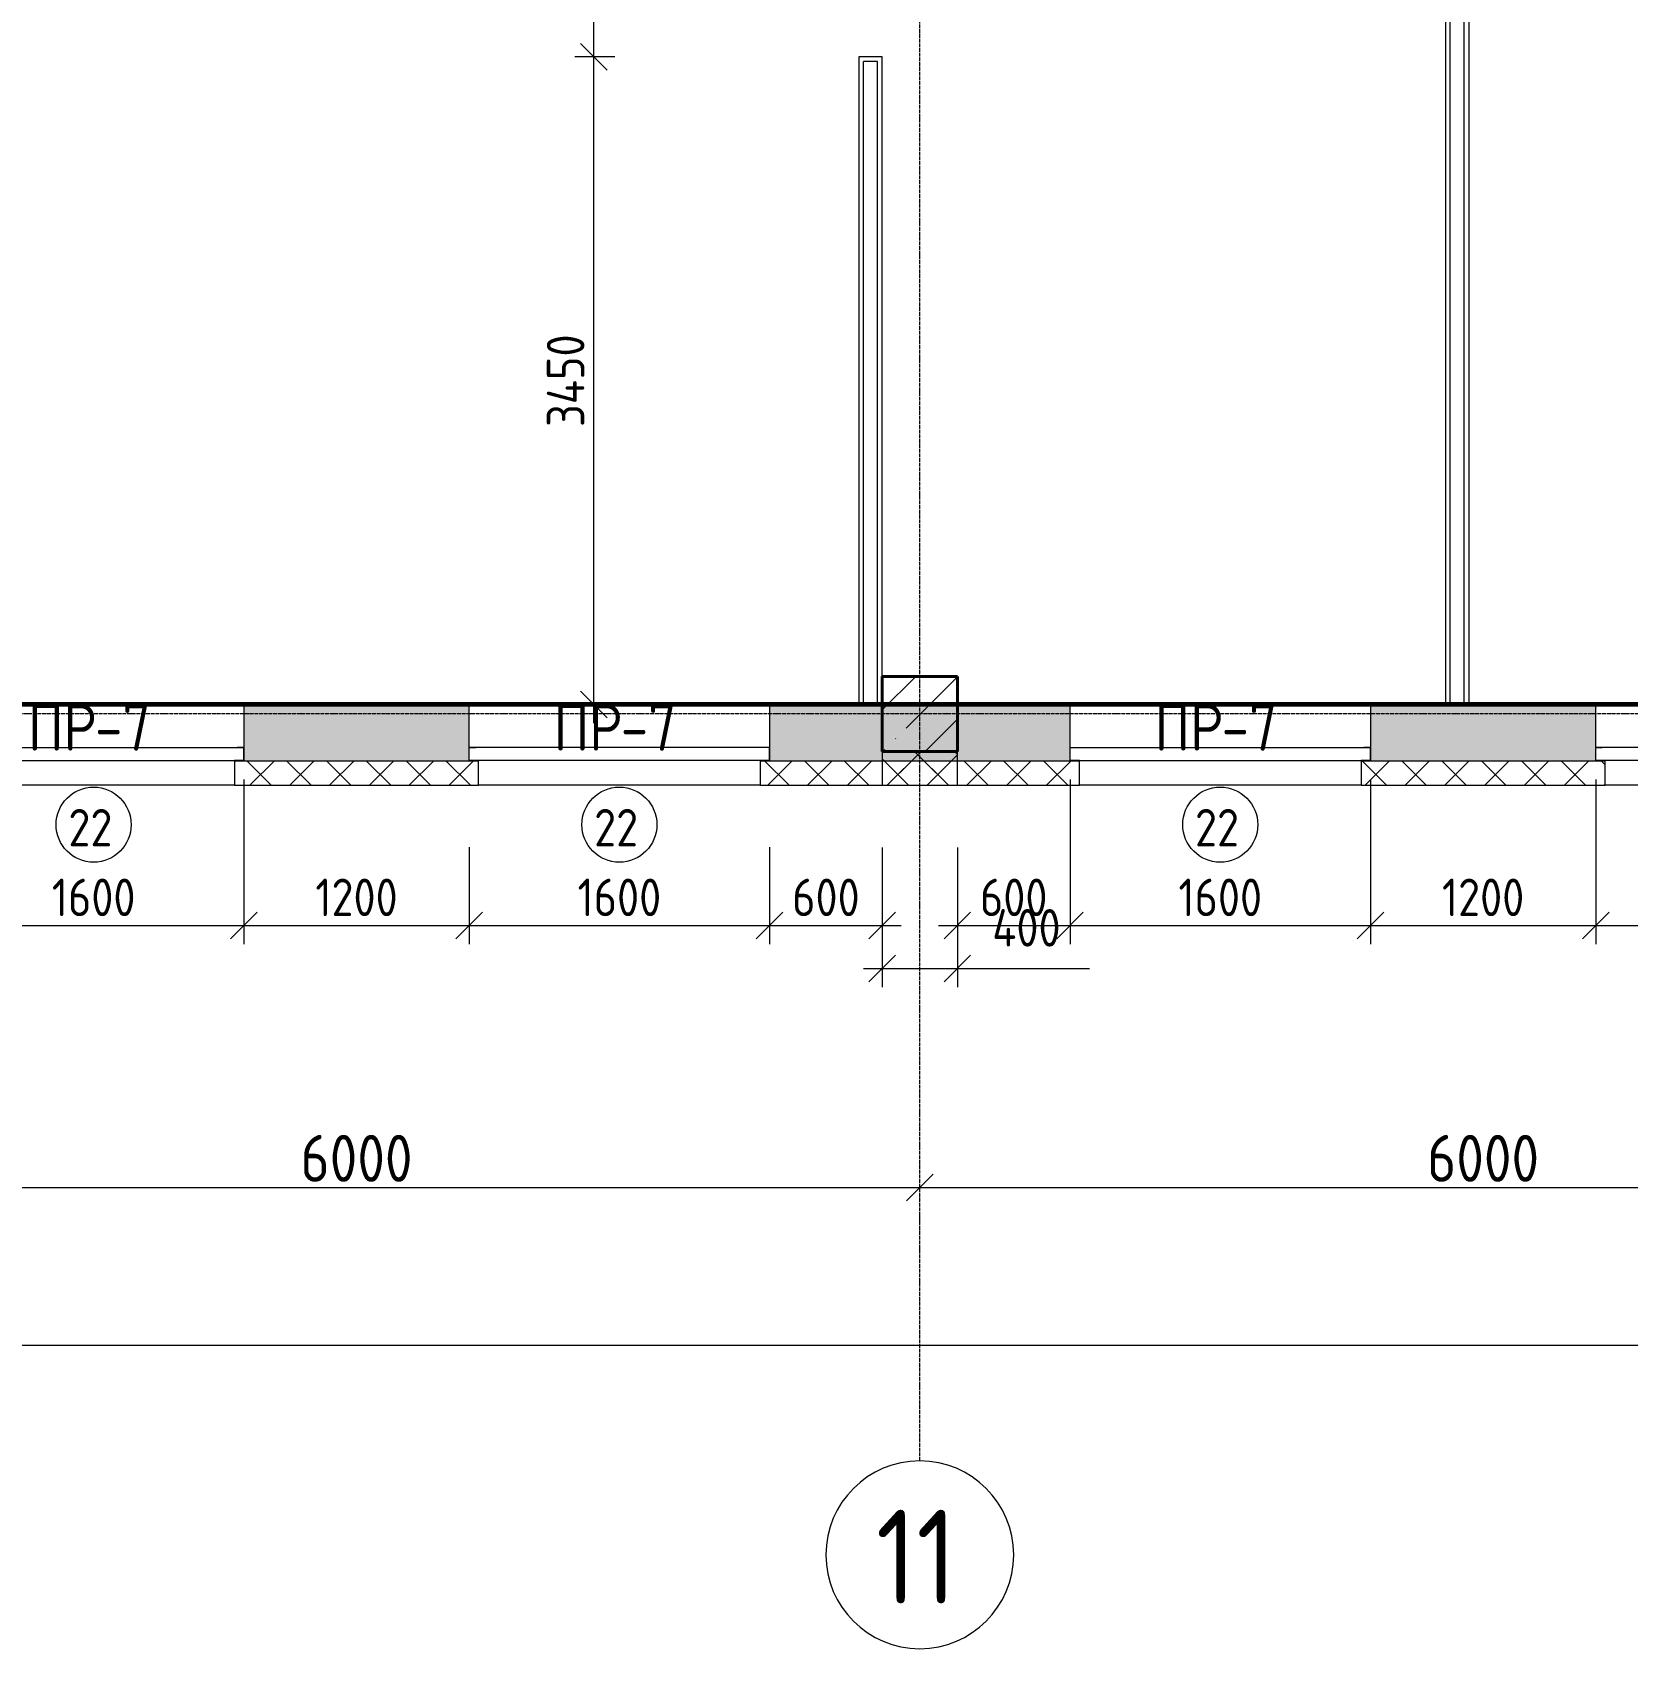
# Model space of a CAD drawing. Header units: millimetres. Extents: x -56773 to 221258, y -262288 to 26541.
# Drawn here: x 23083 to 31579, y -162572 to -153963 of the extents above; entities that cross this region are included whole.
import ezdxf

# ---------------------------------------------------------------- set-up
doc = ezdxf.new("R2010")
doc.units = ezdxf.units.MM
doc.linetypes.add('ADSK_Линия сетки', pattern=[25, 20, -2.5, 0, -2.5])
for name, color, linetype, lineweight in [('3.1 Штукатурка внешн стен для инвесторов', 5, 'Continuous', 60), ('_ Окна', 7, 'Continuous', 18), ('Марки', 7, 'Continuous', 20), ('Марки окон', 7, 'Continuous', 20), ('Несущие колонны', 7, 'Continuous', 18), ('Окна', 7, 'Continuous', 9), ('Оси', 7, 'Continuous', 9), ('Размеры', 7, 'Continuous', 9), ('Стены внутренние', 7, 'Continuous', 18), ('Стены наружные', 7, 'Continuous', 18), ('Стены штриховка', 7, 'Continuous', 9)]:
    doc.layers.add(name, color=color, linetype=linetype, lineweight=lineweight)
doc.styles.add('GOST Common', font='', dxfattribs={"width": 0.9, "height": 500})
doc.styles.add('GOST Common_2', font='', dxfattribs={"width": 0.9, "height": 250})
doc.styles.add('GOST Common_3', font='', dxfattribs={"width": 0.9, "height": 200})
doc.styles.get('GOST Common').set_extended_font_data('GOST Common')
doc.styles.get('GOST Common_2').set_extended_font_data('GOST Common')
doc.styles.get('GOST Common_3').set_extended_font_data('GOST Common')
doc.dimstyles.new('ADSK_Основной_2_0', dxfattribs={"dimscale": 304.8, "dimtxt": 201.142999, "dimasz": 0.463911, "dimexe": 0.328084, "dimexo": 0.328084, "dimgap": 0.164042, "dimtad": 1, "dimdec": 3, "dimrnd": 0.001, "dimdsep": 46, "dimtxsty": 'GOST Common_3', "dimblk1": 'OBLIQUE', "dimblk2": 'OBLIQUE', "dimsah": 1, "dimcen": 0.09, "dimdle": 0.328084, "dimazin": 2, "dimtfac": 1, "dimtdec": 4, "dimtix": 1, "dimtmove": 0, "dimatfit": 3, "dimfxl": 1, "dimtvp": 1, "dimtolj": 1, "dimtzin": 0, "dimlwd": 20, "dimlwe": 20, "dimarcsym": 2})
doc.dimstyles.new('ADSK_Основной_2_0_1', dxfattribs={"dimscale": 304.8, "dimtxt": 201.142999, "dimasz": 0.463911, "dimexe": 0.328084, "dimexo": 0.328084, "dimgap": 0.164042, "dimtad": 1, "dimdec": 3, "dimrnd": 0.001, "dimdsep": 46, "dimtxsty": 'GOST Common_3', "dimblk1": 'OBLIQUE', "dimblk2": 'OBLIQUE', "dimsah": 1, "dimcen": 0.09, "dimdle": 0.328084, "dimazin": 2, "dimtfac": 1, "dimtdec": 4, "dimtix": 1, "dimtmove": 1, "dimatfit": 3, "dimfxl": 1, "dimtvp": 1, "dimtolj": 1, "dimtzin": 0, "dimlwd": 20, "dimlwe": 20, "dimarcsym": 2})
doc.dimstyles.new('ADSK_Основной_2_0_2', dxfattribs={"dimscale": 304.8, "dimtxt": 201.142999, "dimasz": 0.463911, "dimexe": 0.328084, "dimexo": 0.328084, "dimgap": 0.164042, "dimtad": 1, "dimdec": 3, "dimrnd": 0.001, "dimdsep": 46, "dimtxsty": 'GOST Common_3', "dimblk1": 'OBLIQUE', "dimblk2": 'OBLIQUE', "dimsah": 1, "dimcen": 0.09, "dimdle": 0.328084, "dimazin": 2, "dimtfac": 1, "dimtdec": 4, "dimtix": 1, "dimtmove": 0, "dimatfit": 3, "dimfxl": 1, "dimtvp": 1, "dimtolj": 1, "dimtzin": 0, "dimlwd": 20, "dimlwe": 20, "dimarcsym": 2})
doc.dimstyles.new('ADSK_Основной_2_5_мм', dxfattribs={"dimscale": 304.8, "dimtxt": 251.428749, "dimasz": 0.463911, "dimexe": 0.492126, "dimexo": 0.984252, "dimgap": 0.098425, "dimtad": 1, "dimrnd": 0.01, "dimdsep": 46, "dimtxsty": 'GOST Common_2', "dimblk1": 'OBLIQUE', "dimblk2": 'OBLIQUE', "dimsah": 1, "dimcen": 0.09, "dimdle": 0.492126, "dimazin": 2, "dimtfac": 1, "dimtdec": 4, "dimtix": 1, "dimtmove": 0, "dimatfit": 3, "dimfxl": 1, "dimtvp": 1, "dimtolj": 1, "dimtzin": 0, "dimlwd": 20, "dimlwe": 20, "dimarcsym": 2})
pattern_1 = [(45, (9.36, -150597.75), (-106.066, 106.066), []), (135, (9.36, -150597.75), (-106.066, -106.066), [])]

# ---------------------------------------------------------------- blocks, each defined once
blk = doc.blocks.new('ADSK_КолоннаЖБ_Прямоугольная - 400x400 мм-1807143-Кладочный план 3-го этажа')
at = {"layer": 'Несущие колонны', "lineweight": 40}
for p, q in [((-200, 200), (200, 200)), ((-200, -200), (-200, 200)), ((200, 200), (200, -200)), ((200, -200), (-200, -200))]:
    blk.add_line(p, q, dxfattribs=at)
blk = doc.blocks.new('ОКНО L03 _2СТ_RS - ОК-5_1600х2000h-3556615-Кладочный план 3-го этажа')
at = {"layer": '_ Окна'}
for p, q in [((-838.1, 149), (761.9, 149)), ((-838.1, 149), (-838.1, 79)), ((-838.1, 149), (-833.1, 149)), ((-818.1, 149), (-38.1, 149)), ((-38.1, 149), (741.9, 149)), ((761.9, 149), (756.9, 149)), ((761.9, 149), (761.9, 79)), ((-838.1, 79), (761.9, 79)), ((-838.1, 79), (-803.1, 79)), ((-818.1, 79), (-38.1, 79)), ((-38.1, 79), (741.9, 79)), ((761.9, 79), (726.9, 79))]:
    blk.add_line(p, q, dxfattribs=at)
at = {"layer": 'Окна'}
blk.add_line((-888.1, -150), (811.9, -150), dxfattribs=at)
blk = doc.blocks.new('ОКНО L03 _2СТ_RS - ОК-5_1600х2000h-3556607-Кладочный план 3-го этажа')
at = {"layer": '_ Окна'}
for p, q in [((-838.1, -79), (761.9, -79)), ((-838.1, -149), (-838.1, -79)), ((-838.1, -79), (-803.1, -79)), ((-818.1, -79), (-38.1, -79)), ((-38.1, -79), (741.9, -79)), ((761.9, -79), (726.9, -79)), ((761.9, -149), (761.9, -79)), ((-838.1, -149), (761.9, -149)), ((-838.1, -149), (-833.1, -149)), ((-818.1, -149), (-38.1, -149)), ((-38.1, -149), (741.9, -149)), ((761.9, -149), (756.9, -149))]:
    blk.add_line(p, q, dxfattribs=at)
at = {"layer": 'Окна'}
blk.add_line((-888.1, 150), (811.9, 150), dxfattribs=at)
blk = doc.blocks.new('Ось сетки - Круг_Ø10 мм-8259-Кладочный план 3-го этажа')
at = {"layer": 'Оси', "lineweight": 20}
for start, end in [(360, 180), (180, 360)]:
    blk.add_arc((0, 0), 5, start, end, dxfattribs=at)
blk = doc.blocks.new('_Oblique')
at = {"color": 0, "linetype": 'ByBlock', "lineweight": -2}
blk.add_line((-0.5, -0.5), (0.5, 0.5), dxfattribs=at)
blk = doc.blocks.new('*D5083')
at = {"layer": 'Defpoints', "color": 0, "lineweight": 25, "transparency": 16777216}
for p in [(21809.4, -160015), (27809.4, -160015), (27809.4, -160115)]:
    blk.add_point(p, dxfattribs=at)
at = {"layer": 'Размеры', "color": 0, "lineweight": 20, "transparency": 16777216}
for p, q in [((21659.4, -160115), (27959.4, -160115)), ((21809.4, -160315), (21809.4, -160265)), ((27809.4, -160315), (27809.4, -160265))]:
    blk.add_line(p, q, dxfattribs=at)
at = {"layer": 'Размеры', "color": 0, "lineweight": 20, "transparency": 16777216, "xscale": 141.4, "yscale": 141.4, "zscale": 141.4, "rotation": 180}
blk.add_blockref('_Oblique', (21809.4, -160115), dxfattribs=at)
at = {"layer": 'Размеры', "color": 0, "lineweight": 20, "transparency": 16777216, "xscale": 141.4, "yscale": 141.4, "zscale": 141.4}
blk.add_blockref('_Oblique', (27809.4, -160115), dxfattribs=at)
at = {"layer": 'Размеры', "color": 0, "lineweight": 9, "transparency": 16777216, "insert": (24809.4, -159960), "char_height": 250, "width": 756.843, "attachment_point": 5, "style": 'GOST Common_2'}
blk.add_mtext('\\A1;6000', dxfattribs=at)
blk = doc.blocks.new('*D5084')
at = {"layer": 'Defpoints', "color": 0, "lineweight": 25, "transparency": 16777216}
for p in [(27809.4, -160015), (33809.4, -160015), (33809.4, -160115)]:
    blk.add_point(p, dxfattribs=at)
at = {"layer": 'Размеры', "color": 0, "lineweight": 20, "transparency": 16777216}
for p, q in [((27659.4, -160115), (33959.4, -160115)), ((27809.4, -160315), (27809.4, -160265)), ((33809.4, -160315), (33809.4, -160265))]:
    blk.add_line(p, q, dxfattribs=at)
at = {"layer": 'Размеры', "color": 0, "lineweight": 20, "transparency": 16777216, "xscale": 141.4, "yscale": 141.4, "zscale": 141.4, "rotation": 180}
blk.add_blockref('_Oblique', (27809.4, -160115), dxfattribs=at)
at = {"layer": 'Размеры', "color": 0, "lineweight": 20, "transparency": 16777216, "xscale": 141.4, "yscale": 141.4, "zscale": 141.4}
blk.add_blockref('_Oblique', (33809.4, -160115), dxfattribs=at)
at = {"layer": 'Размеры', "color": 0, "lineweight": 9, "transparency": 16777216, "insert": (30809.4, -159960), "char_height": 250, "width": 756.843, "attachment_point": 5, "style": 'GOST Common_2'}
blk.add_mtext('\\A1;6000', dxfattribs=at)
blk = doc.blocks.new('*D5098')
at = {"layer": 'Defpoints', "color": 0, "lineweight": 25, "transparency": 16777216}
for p in [(-19590.6, -160855), (61609.4, -160855), (61609.4, -160955)]:
    blk.add_point(p, dxfattribs=at)
at = {"layer": 'Размеры', "color": 0, "lineweight": 20, "transparency": 16777216}
for p, q in [((-19740.6, -160955), (61759.4, -160955)), ((-19590.6, -161155), (-19590.6, -161105)), ((61609.4, -161155), (61609.4, -161105))]:
    blk.add_line(p, q, dxfattribs=at)
at = {"layer": 'Размеры', "color": 0, "lineweight": 20, "transparency": 16777216, "xscale": 141.4, "yscale": 141.4, "zscale": 141.4, "rotation": 180}
blk.add_blockref('_Oblique', (-19590.6, -160955), dxfattribs=at)
at = {"layer": 'Размеры', "color": 0, "lineweight": 20, "transparency": 16777216, "xscale": 141.4, "yscale": 141.4, "zscale": 141.4}
blk.add_blockref('_Oblique', (61609.4, -160955), dxfattribs=at)
at = {"layer": 'Размеры', "color": 0, "lineweight": 9, "transparency": 16777216, "insert": (21009.4, -160800), "char_height": 250, "width": 889.802, "attachment_point": 5, "style": 'GOST Common_2'}
blk.add_mtext('\\A1;81200', dxfattribs=at)
blk = doc.blocks.new('*D5189')
at = {"layer": 'Defpoints', "color": 0, "lineweight": 25, "transparency": 16777216}
for p in [(22609.4, -157841.8), (24209.4, -157841.8), (24209.4, -158720.1)]:
    blk.add_point(p, dxfattribs=at)
at = {"layer": 'Размеры', "color": 0, "lineweight": 20, "transparency": 16777216}
for p, q in [((22609.4, -157941.8), (22609.4, -158820.1)), ((24209.4, -157941.8), (24209.4, -158820.1)), ((22509.4, -158720.1), (24309.4, -158720.1))]:
    blk.add_line(p, q, dxfattribs=at)
at = {"layer": 'Размеры', "color": 0, "lineweight": 20, "transparency": 16777216, "xscale": 141.4, "yscale": 141.4, "zscale": 141.4, "rotation": 180}
blk.add_blockref('_Oblique', (22609.4, -158720.1), dxfattribs=at)
at = {"layer": 'Размеры', "color": 0, "lineweight": 20, "transparency": 16777216, "xscale": 141.4, "yscale": 141.4, "zscale": 141.4}
blk.add_blockref('_Oblique', (24209.4, -158720.1), dxfattribs=at)
at = {"layer": 'Размеры', "color": 0, "lineweight": 9, "transparency": 16777216, "insert": (23409.4, -158570.1), "char_height": 200, "width": 560.473, "attachment_point": 5, "style": 'GOST Common_3'}
blk.add_mtext('\\A1;1600', dxfattribs=at)
blk = doc.blocks.new('*D5190')
at = {"layer": 'Defpoints', "color": 0, "lineweight": 25, "transparency": 16777216}
for p in [(24209.4, -157841.8), (25409.4, -158202.4), (25409.4, -158720.1)]:
    blk.add_point(p, dxfattribs=at)
at = {"layer": 'Размеры', "color": 0, "lineweight": 20, "transparency": 16777216}
for p, q in [((24209.4, -157941.8), (24209.4, -158820.1)), ((25409.4, -158302.4), (25409.4, -158820.1)), ((24109.4, -158720.1), (25509.4, -158720.1))]:
    blk.add_line(p, q, dxfattribs=at)
at = {"layer": 'Размеры', "color": 0, "lineweight": 20, "transparency": 16777216, "xscale": 141.4, "yscale": 141.4, "zscale": 141.4, "rotation": 180}
blk.add_blockref('_Oblique', (24209.4, -158720.1), dxfattribs=at)
at = {"layer": 'Размеры', "color": 0, "lineweight": 20, "transparency": 16777216, "xscale": 141.4, "yscale": 141.4, "zscale": 141.4}
blk.add_blockref('_Oblique', (25409.4, -158720.1), dxfattribs=at)
at = {"layer": 'Размеры', "color": 0, "lineweight": 9, "transparency": 16777216, "insert": (24809.4, -158570.1), "char_height": 200, "width": 560.473, "attachment_point": 5, "style": 'GOST Common_3'}
blk.add_mtext('\\A1;1200', dxfattribs=at)
blk = doc.blocks.new('*D5191')
at = {"layer": 'Defpoints', "color": 0, "lineweight": 25, "transparency": 16777216}
for p in [(25409.4, -158202.4), (27009.4, -158202.4), (27009.4, -158720.1)]:
    blk.add_point(p, dxfattribs=at)
at = {"layer": 'Размеры', "color": 0, "lineweight": 20, "transparency": 16777216}
for p, q in [((25409.4, -158302.4), (25409.4, -158820.1)), ((27009.4, -158302.4), (27009.4, -158820.1)), ((25309.4, -158720.1), (27109.4, -158720.1))]:
    blk.add_line(p, q, dxfattribs=at)
at = {"layer": 'Размеры', "color": 0, "lineweight": 20, "transparency": 16777216, "xscale": 141.4, "yscale": 141.4, "zscale": 141.4, "rotation": 180}
blk.add_blockref('_Oblique', (25409.4, -158720.1), dxfattribs=at)
at = {"layer": 'Размеры', "color": 0, "lineweight": 20, "transparency": 16777216, "xscale": 141.4, "yscale": 141.4, "zscale": 141.4}
blk.add_blockref('_Oblique', (27009.4, -158720.1), dxfattribs=at)
at = {"layer": 'Размеры', "color": 0, "lineweight": 9, "transparency": 16777216, "insert": (26209.4, -158570.1), "char_height": 200, "width": 560.473, "attachment_point": 5, "style": 'GOST Common_3'}
blk.add_mtext('\\A1;1600', dxfattribs=at)
blk = doc.blocks.new('*D5192')
at = {"layer": 'Defpoints', "color": 0, "lineweight": 25, "transparency": 16777216}
for p in [(27009.4, -158202.4), (27609.4, -158204.6), (27609.4, -158720.1)]:
    blk.add_point(p, dxfattribs=at)
at = {"layer": 'Размеры', "color": 0, "lineweight": 20, "transparency": 16777216}
for p, q in [((27009.4, -158302.4), (27009.4, -158820.1)), ((27609.4, -158304.6), (27609.4, -158820.1)), ((26909.4, -158720.1), (27709.4, -158720.1))]:
    blk.add_line(p, q, dxfattribs=at)
at = {"layer": 'Размеры', "color": 0, "lineweight": 20, "transparency": 16777216, "xscale": 141.4, "yscale": 141.4, "zscale": 141.4, "rotation": 180}
blk.add_blockref('_Oblique', (27009.4, -158720.1), dxfattribs=at)
at = {"layer": 'Размеры', "color": 0, "lineweight": 20, "transparency": 16777216, "xscale": 141.4, "yscale": 141.4, "zscale": 141.4}
blk.add_blockref('_Oblique', (27609.4, -158720.1), dxfattribs=at)
at = {"layer": 'Размеры', "color": 0, "lineweight": 9, "transparency": 16777216, "insert": (27309.4, -158570.1), "char_height": 200, "width": 454.106, "attachment_point": 5, "style": 'GOST Common_3'}
blk.add_mtext('\\A1;600', dxfattribs=at)
blk = doc.blocks.new('*D5193')
at = {"layer": 'Defpoints', "color": 0, "lineweight": 25, "transparency": 16777216}
for p in [(27609.4, -158204.6), (28009.4, -158204.6), (28009.4, -158948.8)]:
    blk.add_point(p, dxfattribs=at)
at = {"layer": 'Размеры', "color": 0, "lineweight": 20, "transparency": 16777216}
for p, q in [((27609.4, -158304.6), (27609.4, -159048.8)), ((28009.4, -158304.6), (28009.4, -159048.8)), ((27509.4, -158948.8), (28009.4, -158948.8)), ((28009.4, -158948.8), (28713.6, -158948.8))]:
    blk.add_line(p, q, dxfattribs=at)
at = {"layer": 'Размеры', "color": 0, "lineweight": 20, "transparency": 16777216, "xscale": 141.4, "yscale": 141.4, "zscale": 141.4, "rotation": 180}
blk.add_blockref('_Oblique', (27609.4, -158948.8), dxfattribs=at)
at = {"layer": 'Размеры', "color": 0, "lineweight": 20, "transparency": 16777216, "xscale": 141.4, "yscale": 141.4, "zscale": 141.4}
blk.add_blockref('_Oblique', (28009.4, -158948.8), dxfattribs=at)
at = {"layer": 'Размеры', "color": 0, "lineweight": 9, "transparency": 16777216, "insert": (28194.9, -158632.2), "char_height": 200, "width": 474.561, "attachment_point": 1, "line_spacing_factor": 1.022761, "style": 'GOST Common_3'}
blk.add_mtext('\\A1;400', dxfattribs=at)
blk = doc.blocks.new('*D5194')
at = {"layer": 'Defpoints', "color": 0, "lineweight": 25, "transparency": 16777216}
for p in [(28609.4, -157841.8), (28009.4, -158204.6), (28609.4, -158720.1)]:
    blk.add_point(p, dxfattribs=at)
at = {"layer": 'Размеры', "color": 0, "lineweight": 20, "transparency": 16777216}
for p, q in [((28609.4, -157941.8), (28609.4, -158820.1)), ((28009.4, -158304.6), (28009.4, -158820.1)), ((27909.4, -158720.1), (28709.4, -158720.1))]:
    blk.add_line(p, q, dxfattribs=at)
at = {"layer": 'Размеры', "color": 0, "lineweight": 20, "transparency": 16777216, "xscale": 141.4, "yscale": 141.4, "zscale": 141.4, "rotation": 180}
blk.add_blockref('_Oblique', (28009.4, -158720.1), dxfattribs=at)
at = {"layer": 'Размеры', "color": 0, "lineweight": 20, "transparency": 16777216, "xscale": 141.4, "yscale": 141.4, "zscale": 141.4}
blk.add_blockref('_Oblique', (28609.4, -158720.1), dxfattribs=at)
at = {"layer": 'Размеры', "color": 0, "lineweight": 9, "transparency": 16777216, "insert": (28309.4, -158570.1), "char_height": 200, "width": 454.106, "attachment_point": 5, "style": 'GOST Common_3'}
blk.add_mtext('\\A1;600', dxfattribs=at)
blk = doc.blocks.new('*D5195')
at = {"layer": 'Defpoints', "color": 0, "lineweight": 25, "transparency": 16777216}
for p in [(28609.4, -157841.8), (30209.4, -157841.8), (30209.4, -158720.1)]:
    blk.add_point(p, dxfattribs=at)
at = {"layer": 'Размеры', "color": 0, "lineweight": 20, "transparency": 16777216}
for p, q in [((28609.4, -157941.8), (28609.4, -158820.1)), ((30209.4, -157941.8), (30209.4, -158820.1)), ((28509.4, -158720.1), (30309.4, -158720.1))]:
    blk.add_line(p, q, dxfattribs=at)
at = {"layer": 'Размеры', "color": 0, "lineweight": 20, "transparency": 16777216, "xscale": 141.4, "yscale": 141.4, "zscale": 141.4, "rotation": 180}
blk.add_blockref('_Oblique', (28609.4, -158720.1), dxfattribs=at)
at = {"layer": 'Размеры', "color": 0, "lineweight": 20, "transparency": 16777216, "xscale": 141.4, "yscale": 141.4, "zscale": 141.4}
blk.add_blockref('_Oblique', (30209.4, -158720.1), dxfattribs=at)
at = {"layer": 'Размеры', "color": 0, "lineweight": 9, "transparency": 16777216, "insert": (29409.4, -158570.1), "char_height": 200, "width": 560.473, "attachment_point": 5, "style": 'GOST Common_3'}
blk.add_mtext('\\A1;1600', dxfattribs=at)
blk = doc.blocks.new('*D5196')
at = {"layer": 'Defpoints', "color": 0, "lineweight": 25, "transparency": 16777216}
for p in [(30209.4, -157841.8), (31409.4, -157841.8), (31409.4, -158720.1)]:
    blk.add_point(p, dxfattribs=at)
at = {"layer": 'Размеры', "color": 0, "lineweight": 20, "transparency": 16777216}
for p, q in [((30209.4, -157941.8), (30209.4, -158820.1)), ((31409.4, -157941.8), (31409.4, -158820.1)), ((30109.4, -158720.1), (31509.4, -158720.1))]:
    blk.add_line(p, q, dxfattribs=at)
at = {"layer": 'Размеры', "color": 0, "lineweight": 20, "transparency": 16777216, "xscale": 141.4, "yscale": 141.4, "zscale": 141.4, "rotation": 180}
blk.add_blockref('_Oblique', (30209.4, -158720.1), dxfattribs=at)
at = {"layer": 'Размеры', "color": 0, "lineweight": 20, "transparency": 16777216, "xscale": 141.4, "yscale": 141.4, "zscale": 141.4}
blk.add_blockref('_Oblique', (31409.4, -158720.1), dxfattribs=at)
at = {"layer": 'Размеры', "color": 0, "lineweight": 9, "transparency": 16777216, "insert": (30809.4, -158570.1), "char_height": 200, "width": 560.473, "attachment_point": 5, "style": 'GOST Common_3'}
blk.add_mtext('\\A1;1200', dxfattribs=at)
blk = doc.blocks.new('*D5197')
at = {"layer": 'Defpoints', "color": 0, "lineweight": 25, "transparency": 16777216}
for p in [(31409.4, -157841.8), (33009.4, -157841.8), (33009.4, -158720.1)]:
    blk.add_point(p, dxfattribs=at)
at = {"layer": 'Размеры', "color": 0, "lineweight": 20, "transparency": 16777216}
for p, q in [((31409.4, -157941.8), (31409.4, -158820.1)), ((33009.4, -157941.8), (33009.4, -158820.1)), ((31309.4, -158720.1), (33109.4, -158720.1))]:
    blk.add_line(p, q, dxfattribs=at)
at = {"layer": 'Размеры', "color": 0, "lineweight": 20, "transparency": 16777216, "xscale": 141.4, "yscale": 141.4, "zscale": 141.4, "rotation": 180}
blk.add_blockref('_Oblique', (31409.4, -158720.1), dxfattribs=at)
at = {"layer": 'Размеры', "color": 0, "lineweight": 20, "transparency": 16777216, "xscale": 141.4, "yscale": 141.4, "zscale": 141.4}
blk.add_blockref('_Oblique', (33009.4, -158720.1), dxfattribs=at)
at = {"layer": 'Размеры', "color": 0, "lineweight": 9, "transparency": 16777216, "insert": (32209.4, -158570.1), "char_height": 200, "width": 560.473, "attachment_point": 5, "style": 'GOST Common_3'}
blk.add_mtext('\\A1;1600', dxfattribs=at)
blk = doc.blocks.new('*D5661')
at = {"layer": 'Defpoints', "color": 0, "lineweight": 25, "transparency": 16777216}
for p in [(26073, -154092.8), (26284.4, -154092.8), (25973, -157542.8)]:
    blk.add_point(p, dxfattribs=at)
at = {"layer": 'Размеры', "color": 0, "lineweight": 20, "transparency": 16777216}
for p, q in [((26073, -157642.8), (26073, -153992.8)), ((26184.4, -154092.8), (25973, -154092.8)), ((26073, -157542.8), (26173, -157542.8))]:
    blk.add_line(p, q, dxfattribs=at)
at = {"layer": 'Размеры', "color": 0, "lineweight": 20, "transparency": 16777216, "xscale": 141.4, "yscale": 141.4, "zscale": 141.4}
for p, rotation in [((26073, -154092.8), 90), ((26073, -157542.8), 270)]:
    blk.add_blockref('_Oblique', p, dxfattribs=dict(at, rotation=rotation))
at = {"layer": 'Размеры', "color": 0, "lineweight": 9, "transparency": 16777216, "insert": (25923, -155817.8), "char_height": 200, "width": 625.93, "attachment_point": 5, "rotation": 90, "style": 'GOST Common_3'}
blk.add_mtext('\\A1;3450', dxfattribs=at)
blk = doc.blocks.new('*D5662')
at = {"layer": 'Defpoints', "color": 0, "lineweight": 25, "transparency": 16777216}
for p in [(26073, -152892.8), (26284.4, -152892.8), (26284.4, -154092.8)]:
    blk.add_point(p, dxfattribs=at)
at = {"layer": 'Размеры', "color": 0, "lineweight": 20, "transparency": 16777216}
for p, q in [((26073, -154192.8), (26073, -152792.8)), ((26184.4, -152892.8), (25973, -152892.8)), ((26184.4, -154092.8), (25973, -154092.8))]:
    blk.add_line(p, q, dxfattribs=at)
at = {"layer": 'Размеры', "color": 0, "lineweight": 20, "transparency": 16777216, "xscale": 141.4, "yscale": 141.4, "zscale": 141.4}
for p, rotation in [((26073, -152892.8), 90), ((26073, -154092.8), 270)]:
    blk.add_blockref('_Oblique', p, dxfattribs=dict(at, rotation=rotation))
at = {"layer": 'Размеры', "color": 0, "lineweight": 9, "transparency": 16777216, "insert": (25923, -153492.8), "char_height": 200, "width": 560.473, "attachment_point": 5, "rotation": 90, "style": 'GOST Common_3'}
blk.add_mtext('\\A1;1200', dxfattribs=at)
blk = doc.blocks.new('М_окна1 - Маркировка типоразмера-1510237-Кладочный план 3-го этажа')
at = {"layer": 'Марки окон'}
blk.add_circle((0, 0), 2, dxfattribs=at)

msp = doc.modelspace()

# ---------------------------------------------------------------- hatches: boundary and pattern name
at = {"layer": 'Несущие колонны', "lineweight": 9}
h = msp.add_hatch(dxfattribs=at)
h.set_pattern_fill('FP_1', color=256, style=0, pattern_type=2)
h.set_pattern_definition([(45, (9.36, -150597.75), (-224.5064, 224.5064), []), (45, (233.87, -150597.75), (-224.5064, 224.5064), [396.875, -79.375, 3.353, -76.022])])
h.paths.add_polyline_path([(27609.3615, -157792.7816), (28009.3615, -157792.7816), (28009.3615, -157392.7816), (27609.3615, -157392.7816)])
at = {"layer": 'Стены внутренние', "lineweight": 9}
h = msp.add_hatch(dxfattribs=at)
h.set_pattern_fill('FP_2', color=256, style=0, pattern_type=2)
h.set_pattern_definition([(45, (9.36, -150597.75), (84.18955, 308.69595), [396.875, -79.375, 3.353, -76.022])])
h.paths.add_polyline_path([(56459.3615, -157842.7816), (56459.3615, -157841.7816), (56409.3615, -157841.7816), (56409.3615, -157542.7816), (54809.3615, -157542.7816), (54809.3615, -157841.7816), (54759.3615, -157842.7816)])
h.paths.add_polyline_path([(57959.3615, -157842.7816), (59209.3615, -157841.7816), (59209.3615, -157542.7816), (58009.3615, -157542.7816), (58009.3615, -157841.7816), (57959.3615, -157841.7816)])
h.paths.add_polyline_path([(60759.3615, -157842.7816), (61559.3615, -157842.7816), (61559.3615, -157542.7816), (60809.3615, -157542.7816), (60809.3615, -157841.7816), (60759.3615, -157841.7816)])
h.paths.add_polyline_path([(36159.3615, -157842.7816), (37409.3615, -157841.7816), (37409.3615, -157542.7816), (36209.3615, -157542.7816), (36209.3615, -157841.7816), (36159.3615, -157841.7816)])
h.paths.add_polyline_path([(43459.3615, -157842.7816), (43459.3615, -157841.7816), (43409.3615, -157841.7816), (43409.3615, -157542.7816), (42209.3615, -157542.7816), (42209.3615, -157841.7816), (42159.3615, -157842.7816)])
h.paths.add_polyline_path([(51959.3615, -157842.7816), (53209.3615, -157841.7816), (53209.3615, -157542.7816), (52009.3615, -157542.7816), (52009.3615, -157841.7816), (51959.3615, -157841.7816)])
h.paths.add_polyline_path([(40659.3615, -157842.7816), (40659.3615, -157841.7816), (40609.3615, -157841.7816), (40609.3615, -157542.7816), (39009.3615, -157542.7816), (39009.3615, -157841.7816), (38959.3615, -157842.7816)])
h.paths.add_polyline_path([(48459.3615, -157842.7816), (50409.3615, -157841.7816), (50409.3615, -157542.7816), (48509.3615, -157542.7816), (48509.3615, -157841.7816), (48459.3615, -157841.7816)])
h.paths.add_polyline_path([(44959.3615, -157842.7816), (46909.3615, -157841.7816), (46909.3615, -157542.7816), (46009.3615, -157542.7816), (46009.3615, -157792.7816), (45609.3615, -157792.7816), (45609.3615, -157542.7816), (45009.3615, -157542.7816), (45009.3615, -157841.7816), (44959.3615, -157841.7816)])
h.paths.add_polyline_path([(25459.3615, -157842.7816), (25459.3615, -157841.7816), (25409.3615, -157841.7816), (25409.3615, -157542.7816), (24209.3615, -157542.7816), (24209.3615, -157841.7816), (24159.3615, -157842.7816)])
h.paths.add_polyline_path([(22659.3615, -157842.7816), (22659.3615, -157841.7816), (22609.3615, -157841.7816), (22609.3615, -157542.7816), (21009.3615, -157542.7816), (21009.3615, -157841.7816), (20959.3615, -157842.7816)])
h.paths.add_polyline_path([(16659.3615, -157842.7816), (16659.3615, -157841.7816), (16609.3615, -157841.7816), (16609.3615, -157542.7816), (14009.3615, -157542.7816), (14009.3615, -157841.7816), (16430.3757, -157842.7816)])
h.paths.add_polyline_path([(18159.3615, -157842.7816), (19409.3615, -157841.7816), (19409.3615, -157542.7816), (18209.3615, -157542.7816), (18209.3615, -157841.7816), (18159.3615, -157841.7816)])
h.paths.add_polyline_path([(26959.3615, -157842.7816), (28609.3615, -157841.7816), (28609.3615, -157542.7816), (27009.3615, -157542.7816), (27009.3615, -157841.7816), (26959.3615, -157841.7816)])
h.paths.add_polyline_path([(30159.3615, -157842.7816), (31409.3615, -157841.7816), (31409.3615, -157542.7816), (30209.3615, -157542.7816), (30209.3615, -157841.7816), (30159.3615, -157841.7816)])
h.paths.add_polyline_path([(32959.3615, -157842.7816), (34609.3615, -157841.7816), (34609.3615, -157542.7816), (33009.3615, -157542.7816), (33009.3615, -157841.7816), (32959.3615, -157841.7816)])
h.paths.add_polyline_path([(2609.3615, -157842.7816), (2609.3615, -157792.7816), (3009.3615, -157792.7816), (3009.3615, -157842.7816), (3609.3615, -157841.7816), (3609.3615, -157542.7816), (2009.3615, -157542.7816), (2009.3615, -157841.7816), (1959.3615, -157842.7816)])
h.paths.add_polyline_path([(-4040.6385, -157842.7816), (-2390.6385, -157841.7816), (-2390.6385, -157542.7816), (-3990.6385, -157542.7816), (-3990.6385, -157841.7816), (-4040.6385, -157841.7816)])
h.paths.add_polyline_path([(5159.3615, -157842.7816), (6409.3615, -157841.7816), (6409.3615, -157542.7816), (5209.3615, -157542.7816), (5209.3615, -157841.7816), (5159.3615, -157841.7816)])
h.paths.add_polyline_path([(459.3615, -157842.7816), (459.3615, -157841.7816), (409.3615, -157841.7816), (409.3615, -157542.7816), (-790.6385, -157542.7816), (-790.6385, -157841.7816), (-840.6385, -157842.7816)])
h.paths.add_polyline_path([(-5540.6385, -157842.7816), (-5540.6385, -157841.7816), (-5590.6385, -157841.7816), (-5590.6385, -157542.7816), (-6790.6385, -157542.7816), (-6790.6385, -157841.7816), (-6840.6385, -157842.7816)])
h.paths.add_polyline_path([(9659.3615, -157842.7816), (9659.3615, -157841.7816), (9609.3615, -157841.7816), (9609.3615, -157542.7816), (8009.3615, -157542.7816), (8009.3615, -157841.7816), (7959.3615, -157842.7816)])
h.paths.add_polyline_path([(12459.3615, -157842.7816), (12459.3615, -157841.7816), (12409.3615, -157841.7816), (12409.3615, -157542.7816), (11209.3615, -157542.7816), (11209.3615, -157841.7816), (11159.3615, -157842.7816)])
h.paths.add_polyline_path([(-19390.6385, -157842.7816), (-18790.6385, -157841.7816), (-18790.6385, -157542.7816), (-19390.6385, -157542.7816), (-19390.6385, -157792.7816)])
h.paths.add_polyline_path([(-15940.6385, -157842.7816), (-15940.6385, -157841.7816), (-15990.6385, -157841.7816), (-15990.6385, -157542.7816), (-17190.6385, -157542.7816), (-17190.6385, -157841.7816), (-17240.6385, -157842.7816)])
h.paths.add_polyline_path([(-8340.6385, -157842.7816), (-8340.6385, -157841.7816), (-8390.6385, -157841.7816), (-8390.6385, -157542.7816), (-10590.6385, -157542.7816), (-10590.6385, -157841.7816), (-10640.6385, -157842.7816)])
h.paths.add_polyline_path([(-14440.6385, -157842.7816), (-12190.6385, -157841.7816), (-12190.6385, -157542.7816), (-14390.6385, -157542.7816), (-14390.6385, -157841.7816), (-14440.6385, -157841.7816)])
at = {"layer": 'Стены наружные', "lineweight": 9}
h = msp.add_hatch(dxfattribs=at)
h.set_pattern_fill('FP_4', color=256, style=0, pattern_type=2)
h.set_pattern_definition(pattern_1)
h.paths.add_polyline_path([(27609.3615, -157972.7816), (28009.3615, -157972.7816), (28009.3615, -157792.7816), (27609.3615, -157792.7816)])
h = msp.add_hatch(dxfattribs=at)
h.set_pattern_fill('FP_4', color=256, style=0, pattern_type=2)
h.set_pattern_definition(pattern_1)
h.paths.add_polyline_path([(57959.3615, -157972.7816), (59259.3615, -157972.7816), (59259.3615, -157842.7816), (57959.3615, -157842.7816)])
h.paths.add_polyline_path([(61989.3615, -157972.7816), (61989.3615, -157842.7816), (60759.3615, -157842.7816), (60759.3615, -157972.7816)])
h.paths.add_polyline_path([(44959.3615, -157972.7816), (46959.3615, -157972.7816), (46959.3615, -157842.7816), (44959.3615, -157842.7816)])
h.paths.add_polyline_path([(38959.3615, -157972.7816), (40659.3615, -157972.7816), (40659.3615, -157842.7816), (38959.3615, -157842.7816)])
h.paths.add_polyline_path([(43459.3615, -157972.7816), (43459.3615, -157842.7816), (42159.3615, -157842.7816), (42159.3615, -157972.7816)])
h.paths.add_polyline_path([(37459.3615, -157972.7816), (37459.3615, -157842.7816), (36159.3615, -157842.7816), (36159.3615, -157972.7816)])
h.paths.add_polyline_path([(48459.3615, -157972.7816), (50459.3615, -157972.7816), (50459.3615, -157842.7816), (48459.3615, -157842.7816)])
h.paths.add_polyline_path([(56459.3615, -157972.7816), (56459.3615, -157842.7816), (54759.3615, -157842.7816), (54759.3615, -157972.7816)])
h.paths.add_polyline_path([(51959.3615, -157972.7816), (53259.3615, -157972.7816), (53259.3615, -157842.7816), (51959.3615, -157842.7816)])
h.paths.add_polyline_path([(30159.3615, -157972.7816), (31459.3615, -157972.7816), (31459.3615, -157842.7816), (30159.3615, -157842.7816)])
h.paths.add_polyline_path([(34659.3615, -157972.7816), (34659.3615, -157842.7816), (32959.3615, -157842.7816), (32959.3615, -157972.7816)])
h.paths.add_polyline_path([(26959.3615, -157972.7816), (28659.3615, -157972.7816), (28659.3615, -157842.7816), (26959.3615, -157842.7816)])
h.paths.add_polyline_path([(20959.3615, -157972.7816), (22659.3615, -157972.7816), (22659.3615, -157842.7816), (20959.3615, -157842.7816)])
h.paths.add_polyline_path([(18159.3615, -157972.7816), (19459.3615, -157972.7816), (19459.3615, -157842.7816), (18159.3615, -157842.7816)])
h.paths.add_polyline_path([(25459.3615, -157972.7816), (25459.3615, -157842.7816), (24159.3615, -157842.7816), (24159.3615, -157972.7816)])
h.paths.add_polyline_path([(16659.3615, -157972.7816), (16659.3615, -157842.7816), (13959.3615, -157842.7816), (13959.3615, -157972.7816), (16430.3757, -157972.7816)])
h.paths.add_polyline_path([(7959.3615, -157972.7816), (9659.3615, -157972.7816), (9659.3615, -157842.7816), (7959.3615, -157842.7816)])
h.paths.add_polyline_path([(12459.3615, -157972.7816), (12459.3615, -157842.7816), (11159.3615, -157842.7816), (11159.3615, -157972.7816)])
h.paths.add_polyline_path([(-2340.6385, -157972.7816), (-2340.6385, -157842.7816), (-4040.6385, -157842.7816), (-4040.6385, -157972.7816), (-2349.05, -157972.7816)])
h.paths.add_polyline_path([(5159.3615, -157972.7816), (6459.3615, -157972.7816), (6459.3615, -157842.7816), (5159.3615, -157842.7816)])
h.paths.add_polyline_path([(-840.6385, -157972.7816), (459.3615, -157972.7816), (459.3615, -157842.7816), (-840.6385, -157842.7816)])
h.paths.add_polyline_path([(3659.3615, -157972.7816), (3659.3615, -157842.7816), (1959.3615, -157842.7816), (1959.3615, -157972.7816)])
h.paths.add_polyline_path([(-17240.6385, -157972.7816), (-15940.6385, -157972.7816), (-15940.6385, -157842.7816), (-17240.6385, -157842.7816)])
h.paths.add_polyline_path([(-19790.6385, -157972.7816), (-18740.6385, -157972.7816), (-18740.6385, -157842.7816), (-19790.6385, -157842.7816)])
h.paths.add_polyline_path([(-14440.6385, -157972.7816), (-12140.6385, -157972.7816), (-12140.6385, -157842.7816), (-14440.6385, -157842.7816)])
h.paths.add_polyline_path([(-8340.6385, -157972.7816), (-8340.6385, -157842.7816), (-10640.6385, -157842.7816), (-10640.6385, -157972.7816)])
h.paths.add_polyline_path([(-6840.6385, -157972.7816), (-5540.6385, -157972.7816), (-5540.6385, -157842.7816), (-6840.6385, -157842.7816)])

# ---------------------------------------------------------------- linework, layer by layer
at = {"layer": '3.1 Штукатурка внешн стен для инвесторов'}
msp.add_lwpolyline([(61409.3615, -157542.7816), (-19390.6385, -157542.7816)], dxfattribs=at)
at = {"layer": 'Несущие колонны', "lineweight": 9}
for p, q in [((28009.3615, -157392.7816), (27609.3615, -157392.7816)), ((27609.3615, -157392.7816), (27609.3615, -157792.7816)), ((28009.3615, -157792.7816), (28009.3615, -157392.7816)), ((27609.3615, -157792.7816), (28009.3615, -157792.7816))]:
    msp.add_line(p, q, dxfattribs=at)
at = {"layer": 'Оси', "linetype": 'ADSK_Линия сетки', "lineweight": 5}
for p, q in [((27809.3615, -161571.6329), (27809.3615, -140570.3055)), ((62587.9153, -157592.7816), (-25230.7352, -157592.7816))]:
    msp.add_line(p, q, dxfattribs=at)
at = {"layer": 'Стены внутренние', "lineweight": 5}
for p, q in [((30609.3615, -151867.7816), (30609.3615, -157542.7816)), ((30734.3615, -157542.7816), (30734.3615, -151867.7816)), ((27484.3615, -154092.7816), (27484.3615, -157542.7816)), ((27609.3615, -154092.7816), (27484.3615, -154092.7816)), ((27609.3615, -157542.7816), (27609.3615, -154092.7816)), ((22609.3615, -157542.7816), (24209.3615, -157542.7816)), ((25409.3615, -157542.7816), (24209.3615, -157542.7816)), ((24209.3615, -157542.7816), (24209.3615, -157841.7816)), ((25409.3615, -157841.7816), (25409.3615, -157542.7816)), ((25409.3615, -157542.7816), (27009.3615, -157542.7816)), ((27484.3615, -157542.7816), (27009.3615, -157542.7816)), ((27009.3615, -157542.7816), (27009.3615, -157841.7816)), ((28609.3615, -157542.7816), (27609.3615, -157542.7816)), ((28609.3615, -157841.7816), (28609.3615, -157542.7816)), ((28609.3615, -157542.7816), (30209.3615, -157542.7816)), ((30609.3615, -157542.7816), (30209.3615, -157542.7816)), ((30209.3615, -157542.7816), (30209.3615, -157841.7816)), ((31409.3615, -157542.7816), (30734.3615, -157542.7816)), ((31409.3615, -157841.7816), (31409.3615, -157542.7816)), ((31409.3615, -157542.7816), (33009.3615, -157542.7816)), ((24209.3615, -157841.7816), (24159.3615, -157841.7816)), ((24159.3615, -157841.7816), (24159.3615, -157842.7816)), ((25459.3615, -157841.7816), (25409.3615, -157841.7816)), ((25459.3615, -157842.7816), (25459.3615, -157841.7816)), ((27009.3615, -157841.7816), (26959.3615, -157841.7816)), ((26959.3615, -157841.7816), (26959.3615, -157842.7816)), ((28659.3615, -157841.7816), (28609.3615, -157841.7816)), ((28659.3615, -157842.7816), (28659.3615, -157841.7816)), ((30209.3615, -157841.7816), (30159.3615, -157841.7816)), ((30159.3615, -157841.7816), (30159.3615, -157842.7816)), ((31459.3615, -157841.7816), (31409.3615, -157841.7816)), ((31459.3615, -157842.7816), (31459.3615, -157841.7816))]:
    msp.add_line(p, q, dxfattribs=at)
at = {"layer": 'Стены наружные', "lineweight": 9}
for p, q in [((28009.3615, -157792.7816), (27609.3615, -157792.7816)), ((27609.3615, -157792.7816), (27609.3615, -157972.7816)), ((28009.3615, -157972.7816), (28009.3615, -157792.7816)), ((24159.3615, -157842.7816), (24159.3615, -157972.7816)), ((25459.3615, -157972.7816), (25459.3615, -157842.7816)), ((26959.3615, -157842.7816), (26959.3615, -157972.7816)), ((28659.3615, -157972.7816), (28659.3615, -157842.7816)), ((30159.3615, -157842.7816), (30159.3615, -157972.7816)), ((31459.3615, -157972.7816), (31459.3615, -157842.7816)), ((24159.3615, -157972.7816), (22659.3615, -157972.7816)), ((24159.3615, -157972.7816), (25459.3615, -157972.7816)), ((26959.3615, -157972.7816), (25459.3615, -157972.7816)), ((26959.3615, -157972.7816), (28659.3615, -157972.7816)), ((30159.3615, -157972.7816), (28659.3615, -157972.7816)), ((30159.3615, -157972.7816), (31459.3615, -157972.7816)), ((32959.3615, -157972.7816), (31459.3615, -157972.7816))]:
    msp.add_line(p, q, dxfattribs=at)
at = {"layer": 'Стены штриховка', "lineweight": 9}
for p, q in [((30634.3615, -157542.7816), (30634.3615, -151842.7816)), ((30709.3615, -157542.7816), (30709.3615, -151842.7816)), ((27584.3615, -154117.7816), (27509.3615, -154117.7816)), ((27509.3615, -157542.7816), (27509.3615, -154117.7816)), ((27584.3615, -157542.7816), (27584.3615, -154117.7816)), ((27484.3615, -157542.7816), (27609.3615, -157542.7816)), ((30609.3615, -157542.7816), (30734.3615, -157542.7816)), ((24159.3615, -157842.7816), (25459.3615, -157842.7816)), ((26959.3615, -157842.7816), (28659.3615, -157842.7816)), ((30159.3615, -157842.7816), (31459.3615, -157842.7816))]:
    msp.add_line(p, q, dxfattribs=at)

# ---------------------------------------------------------------- block references
at = {"layer": 'Марки окон', "lineweight": 5, "xscale": 99.99999999999993, "yscale": 99.99999999999993, "zscale": 99.99999999999993}
for p in [(23409.3615, -158182.7816), (26209.3615, -158182.7816), (29409.3615, -158182.7816)]:
    msp.add_blockref('М_окна1 - Маркировка типоразмера-1510237-Кладочный план 3-го этажа', p, dxfattribs=at)
at = {"layer": 'Несущие колонны', "lineweight": 40, "rotation": 89.9999999999999}
msp.add_blockref('ADSK_КолоннаЖБ_Прямоугольная - 400x400 мм-1807143-Кладочный план 3-го этажа', (27809.3615, -157592.7816), dxfattribs=at)
at = {"layer": 'Окна'}
for p in [(23447.4615, -157692.7816), (29447.4615, -157692.7816)]:
    msp.add_blockref('ОКНО L03 _2СТ_RS - ОК-5_1600х2000h-3556607-Кладочный план 3-го этажа', p, dxfattribs=at)
at = {"layer": 'Окна', "lineweight": 5, "rotation": 180}
for p in [(26171.2615, -157692.7816), (32171.2615, -157692.7816)]:
    msp.add_blockref('ОКНО L03 _2СТ_RS - ОК-5_1600х2000h-3556615-Кладочный план 3-го этажа', p, dxfattribs=at)
at = {"layer": 'Оси', "lineweight": 20, "xscale": 99.99999999999993, "yscale": 99.99999999999993, "zscale": 99.99999999999993}
msp.add_blockref('Ось сетки - Круг_Ø10 мм-8259-Кладочный план 3-го этажа', (27809.3615, -162071.6329), dxfattribs=at)

# ---------------------------------------------------------------- texts
at = {"layer": 'Марки', "lineweight": 9, "char_height": 250, "attachment_point": 1, "style": 'GOST Common_2'}
for s, insert, width in [('ПР', (23059.4307, -157538.8005), 432.91125), ('-7', (23416.6182, -157538.8005), 389.620125), ('ПР', (25859.4307, -157538.8005), 432.91125), ('-7', (26216.6182, -157538.8005), 389.620125), ('ПР', (29059.4307, -157538.8005), 432.91125), ('-7', (29416.6182, -157538.8005), 389.620125)]:
    msp.add_mtext(s, dxfattribs=dict(at, insert=insert, width=width))
at = {"layer": 'Марки окон', "lineweight": 5, "char_height": 200, "width": 317.46825, "attachment_point": 1, "style": 'GOST Common_3'}
for insert in [(23274.8041, -158098.9963), (26074.8041, -158098.9963), (29274.8041, -158098.9963)]:
    msp.add_mtext('22', dxfattribs=dict(at, insert=insert))
at = {"layer": 'Оси', "insert": (27576.3308, -161831.7662), "char_height": 500, "width": 562.784625, "attachment_point": 1, "style": 'GOST Common'}
msp.add_mtext('11', dxfattribs=at)

# ---------------------------------------------------------------- dimensions: what is measured, and where the dimension line sits
at = {"layer": 'Размеры', "lineweight": 9}
for base, p1, p2, override, picture, middle in [((26073.0013, -152892.7816), (26284.3615, -154092.7816), (26284.3615, -152892.7816), {"dimpost": '<>', "dimfxl": 1200}, '*D5662', (25923.0013, -153492.7816)), ((26073.0013, -154092.7816), (25973.0164, -157542.7816), (26284.3615, -154092.7816), {"dimpost": '<>', "dimfxl": 3464.020176}, '*D5661', (25923.0013, -155817.7816))]:
    dim = msp.add_linear_dim(base=base, p1=p1, p2=p2, angle=90, dimstyle='ADSK_Основной_2_0_2', override=override, dxfattribs=at)
    dim.commit()
    dim.dimension.update_dxf_attribs({"geometry": picture, "text_midpoint": middle})
for base, p1, p2, dimstyle, override, picture, middle in [((24209.3615, -158720.1047), (22609.3615, -157841.7816), (24209.3615, -157841.7816), 'ADSK_Основной_2_0_1', {"dimpost": '<>', "dimfxl": 1600}, '*D5189', (23409.3615, -158570.1047)), ((25409.3615, -158720.1047), (24209.3615, -157841.7816), (25409.3615, -158202.3815), 'ADSK_Основной_2_0_1', {"dimpost": '<>', "dimfxl": 1253.009276}, '*D5190', (24809.3615, -158570.1047)), ((28609.3615, -158720.1047), (28009.3615, -158204.6288), (28609.3615, -157841.7816), 'ADSK_Основной_2_0_1', {"dimpost": '<>', "dimfxl": 701.183342}, '*D5194', (28309.3615, -158570.1047)), ((30209.3615, -158720.1047), (28609.3615, -157841.7816), (30209.3615, -157841.7816), 'ADSK_Основной_2_0_1', {"dimpost": '<>', "dimfxl": 1600}, '*D5195', (29409.3615, -158570.1047)), ((31409.3615, -158720.1047), (30209.3615, -157841.7816), (31409.3615, -157841.7816), 'ADSK_Основной_2_0_1', {"dimpost": '<>', "dimfxl": 1200}, '*D5196', (30809.3615, -158570.1047)), ((33009.3615, -158720.1047), (31409.3615, -157841.7816), (33009.3615, -157841.7816), 'ADSK_Основной_2_0_1', {"dimpost": '<>', "dimfxl": 1600}, '*D5197', (32209.3615, -158570.1047)), ((27009.3615, -158720.1047), (25409.3615, -158202.3815), (27009.3615, -158202.3815), 'ADSK_Основной_2_0_1', {"dimpost": '<>', "dimfxl": 1600}, '*D5191', (26209.3615, -158570.1047)), ((27609.3615, -158720.1047), (27009.3615, -158202.3815), (27609.3615, -158204.6288), 'ADSK_Основной_2_0_1', {"dimpost": '<>', "dimfxl": 600.004209}, '*D5192', (27309.3615, -158570.1047)), ((27809.3615, -160115.0051), (21809.3615, -160015.0202), (27809.3615, -160015.0202), 'ADSK_Основной_2_5_мм', {"dimpost": '<>', "dimfxl": 6000}, '*D5083', (24809.3615, -159960.0051)), ((33809.3615, -160115.0051), (27809.3615, -160015.0202), (33809.3615, -160015.0202), 'ADSK_Основной_2_5_мм', {"dimpost": '<>', "dimfxl": 6000}, '*D5084', (30809.3615, -159960.0051)), ((61609.3615, -160955.0051), (-19590.6385, -160855.0202), (61609.3615, -160855.0202), 'ADSK_Основной_2_5_мм', {"dimpost": '<>', "dimfxl": 81200}, '*D5098', (21009.3615, -160800.0051))]:
    dim = msp.add_linear_dim(base=base, p1=p1, p2=p2, dimstyle=dimstyle, override=override, dxfattribs=at)
    dim.commit()
    dim.dimension.update_dxf_attribs({"geometry": picture, "text_midpoint": middle})
dim = msp.add_linear_dim(base=(28009.3615, -158948.8293), p1=(27609.3615, -158204.6288), p2=(28009.3615, -158204.6288), dimstyle='ADSK_Основной_2_0', override={"dimpost": '<>', "dimfxl": 400}, dxfattribs=at)
dim.commit()
dim.dimension.update_dxf_attribs({"geometry": '*D5193', "text_midpoint": (28432.1901, -158948.8293), "dimtype": 160})

doc.saveas('drawing.dxf')
